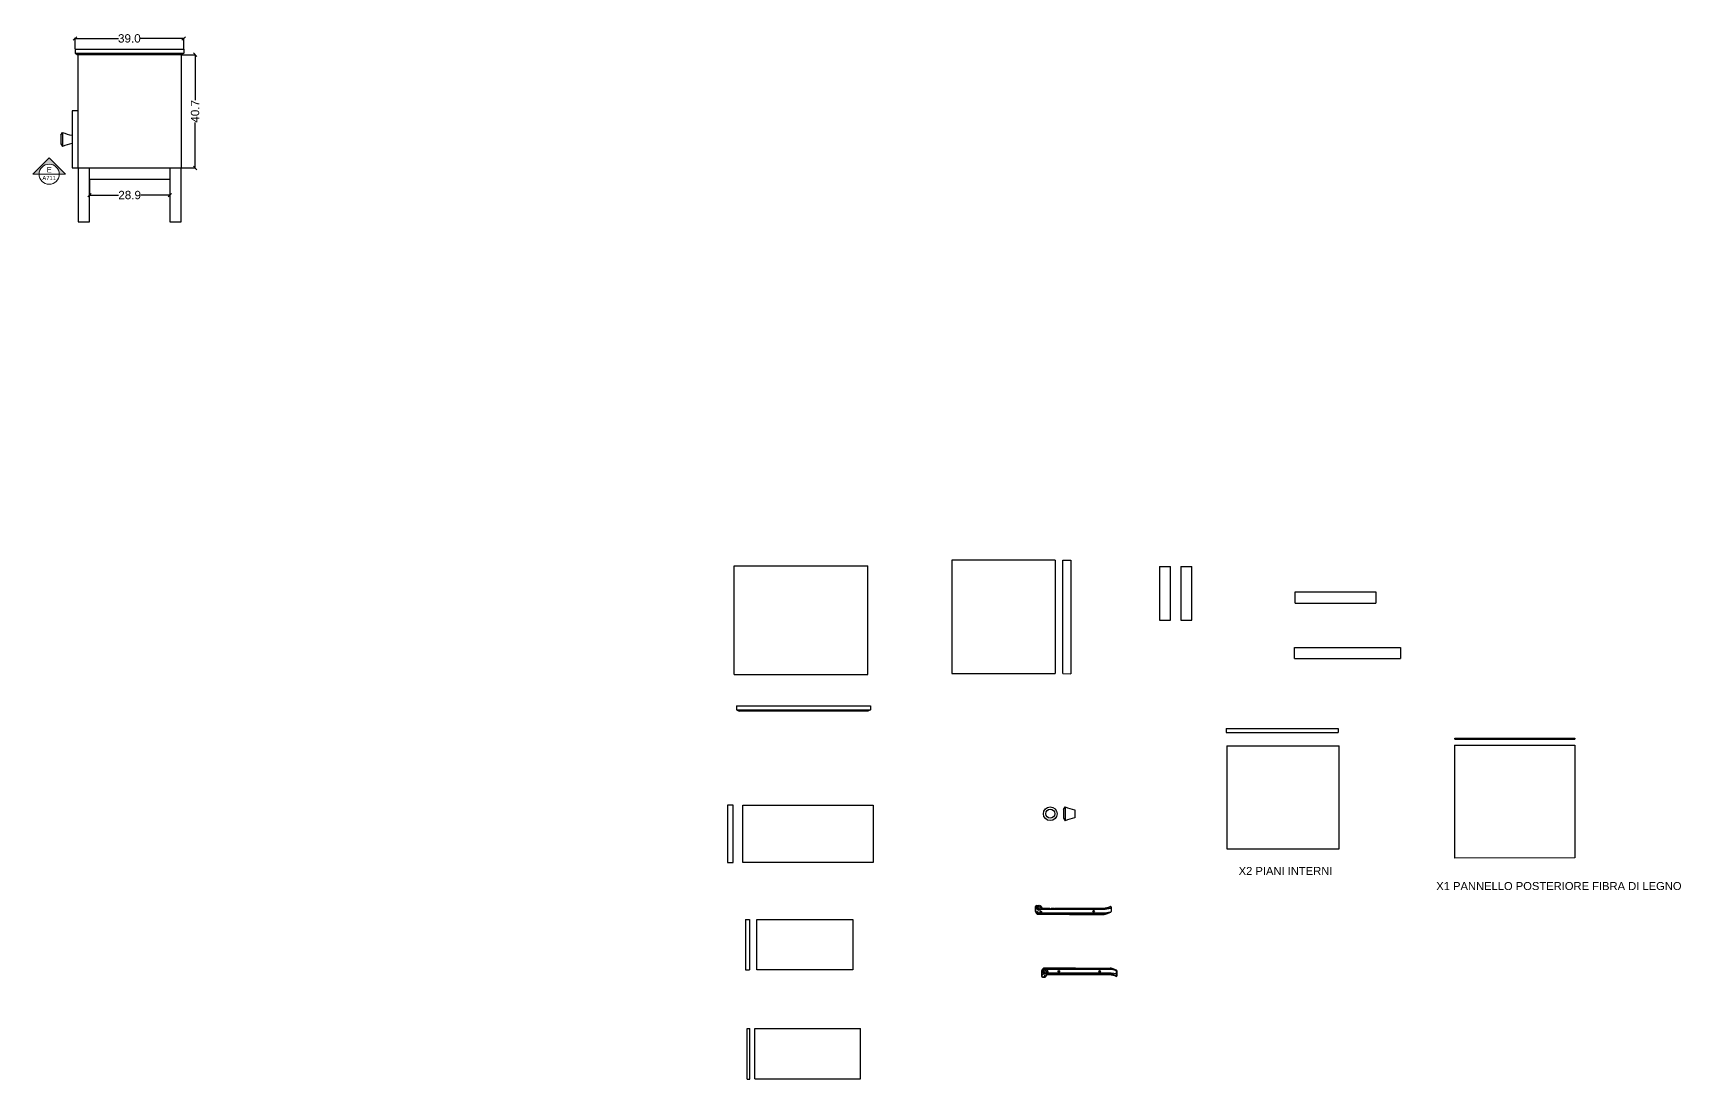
# Model space of a CAD drawing. Header units: centimetres. Extents: x -118 to 1001, y -481 to 203.
# Drawn here: x -90 to 502, y -481 to -105 of the extents above; entities that cross this region are included whole.
import ezdxf
from ezdxf.enums import TextEntityAlignment as Align

# ---------------------------------------------------------------- set-up
doc = ezdxf.new("R2010")
doc.units = ezdxf.units.CM
doc.header["$MEASUREMENT"] = 0
doc.layers.add('A-ANNO-SYMB', color=253, linetype='Continuous', lineweight=18)
for name, color, linetype in [('A-Furn', 8, 'Continuous'), ('anno', 5, 'Continuous'), ('binari', 1, 'Continuous'), ('linee di prosp', 6, 'Continuous'), ('viti e cerniere', 3, 'Continuous')]:
    doc.layers.add(name, color=color, linetype=linetype)
doc.styles.add('ARIAL', font='Arial.ttf')
doc.styles.get("Standard").update_dxf_attribs({"font": 'Arial.ttf'})
doc.dimstyles.get("Standard").update_dxf_attribs({"dimtxt": 3, "dimasz": 1.23, "dimexe": 0.18, "dimexo": 0.0625, "dimgap": 0.09, "dimtad": 0, "dimdec": 1, "dimzin": 0, "dimdsep": 46, "dimtxsty": 'Standard', "dimblk": 'OBLIQUE', "dimblk1": 'OBLIQUE', "dimblk2": 'OBLIQUE', "dimcen": 0.09, "dimadec": 0, "dimazin": 0, "dimtfac": 1, "dimtdec": 1, "dimtofl": 0, "dimtmove": 0, "dimatfit": 3, "dimldrblk": 'OBLIQUE', "dimfxl": 1, "dimtolj": 1, "dimtzin": 0, "dimarcsym": 0})

# ---------------------------------------------------------------- blocks, each defined once
blk = doc.blocks.new('SYMBOL')
at = {"layer": 'A-ANNO-SYMB', "linetype": 'Continuous', "lineweight": 20}
h = blk.add_hatch(color=256, dxfattribs=at)
h.dxf.hatch_style = 1
h.paths.add_polyline_path([(11.206, 4.948), (11.316, 4.948, -1), (11.678, 4.948), (11.788, 4.948), (11.497, 5.241)])
at = {"linetype": 'Continuous', "lineweight": 20}
blk.add_line((11.316, 4.948), (11.678, 4.948), dxfattribs=at)
at = {"layer": 'A-ANNO-SYMB', "linetype": 'Continuous', "lineweight": 20}
for p, q in [((11.206, 4.948), (11.497, 5.241)), ((11.788, 4.948), (11.497, 5.241)), ((11.316, 4.948), (11.206, 4.948)), ((11.678, 4.948), (11.788, 4.948))]:
    blk.add_line(p, q, dxfattribs=at)
blk.add_circle((11.497, 4.948), 0.181, dxfattribs=at)
for tag, p in [('TAVOLA', (11.497, 5.08)), ('SEZIONE', (11.497, 4.918))]:
    blk.add_attdef(tag, text='', height=0.1, dxfattribs=at).set_placement(p, align=Align.TOP_CENTER)
blk = doc.blocks.new('_Oblique')
at = {"color": 0, "linetype": 'ByBlock', "lineweight": -2}
blk.add_line((-0.5, -0.5), (0.5, 0.5), dxfattribs=at)
blk = doc.blocks.new('*D34')
at = {"layer": 'anno', "color": 0, "lineweight": -2, "transparency": 16777216}
for p, q in [((-74.66, -111.08), (-74.66, -107.13)), ((-74.66, -107.31), (-59.12, -107.31)), ((-35.66, -107.31), (-51.21, -107.31)), ((-35.66, -111.08), (-35.66, -107.13))]:
    blk.add_line(p, q, dxfattribs=at)
at = {"layer": 'Defpoints', "color": 0, "transparency": 16777216}
for p in [(-74.66, -111.14), (-35.66, -107.31), (-35.66, -111.14)]:
    blk.add_point(p, dxfattribs=at)
at = {"layer": 'anno', "color": 0, "lineweight": -2, "transparency": 16777216, "xscale": 1.23, "yscale": 1.23, "zscale": 1.23, "rotation": 180}
blk.add_blockref('_Oblique', (-74.66, -107.31), dxfattribs=at)
at = {"layer": 'anno', "color": 0, "lineweight": -2, "transparency": 16777216, "xscale": 1.23, "yscale": 1.23, "zscale": 1.23}
blk.add_blockref('_Oblique', (-35.66, -107.31), dxfattribs=at)
at = {"layer": 'anno', "color": 0, "transparency": 16777216, "insert": (-55.16, -107.31), "char_height": 3, "attachment_point": 5}
blk.add_mtext('\\A1;39.0', dxfattribs=at)
blk = doc.blocks.new('*D35')
at = {"layer": 'anno', "color": 0, "lineweight": -2, "transparency": 16777216}
for p, q in [((-36.56, -113.14), (-31.39, -113.14)), ((-31.57, -113.14), (-31.57, -129.44)), ((-31.57, -153.82), (-31.57, -137.52)), ((-36.56, -153.82), (-31.39, -153.82))]:
    blk.add_line(p, q, dxfattribs=at)
at = {"layer": 'Defpoints', "color": 0, "transparency": 16777216}
for p in [(-36.62, -113.14), (-36.62, -153.82), (-31.57, -153.82)]:
    blk.add_point(p, dxfattribs=at)
at = {"layer": 'anno', "color": 0, "lineweight": -2, "transparency": 16777216, "xscale": 1.23, "yscale": 1.23, "zscale": 1.23}
for p, rotation in [((-31.57, -113.14), 90), ((-31.57, -153.82), 270)]:
    blk.add_blockref('_Oblique', p, dxfattribs=dict(at, rotation=rotation))
at = {"layer": 'anno', "color": 0, "transparency": 16777216, "insert": (-31.57, -133.48), "char_height": 3, "attachment_point": 5, "rotation": 90}
blk.add_mtext('\\A1;40.7', dxfattribs=at)
blk = doc.blocks.new('*D36')
at = {"layer": 'anno', "color": 0, "lineweight": -2, "transparency": 16777216}
for p, q in [((-69.5, -157.88), (-69.5, -163.73)), ((-40.62, -157.88), (-40.62, -163.73)), ((-69.5, -163.55), (-59.08, -163.55)), ((-40.62, -163.55), (-51.04, -163.55))]:
    blk.add_line(p, q, dxfattribs=at)
at = {"layer": 'Defpoints', "color": 0, "transparency": 16777216}
for p in [(-69.5, -157.82), (-40.62, -157.82), (-40.62, -163.55)]:
    blk.add_point(p, dxfattribs=at)
at = {"layer": 'anno', "color": 0, "lineweight": -2, "transparency": 16777216, "xscale": 1.23, "yscale": 1.23, "zscale": 1.23, "rotation": 180}
blk.add_blockref('_Oblique', (-69.5, -163.55), dxfattribs=at)
at = {"layer": 'anno', "color": 0, "lineweight": -2, "transparency": 16777216, "xscale": 1.23, "yscale": 1.23, "zscale": 1.23}
blk.add_blockref('_Oblique', (-40.62, -163.55), dxfattribs=at)
at = {"layer": 'anno', "color": 0, "transparency": 16777216, "insert": (-55.06, -163.55), "char_height": 3, "attachment_point": 5}
blk.add_mtext('\\A1;28.9', dxfattribs=at)
blk = doc.blocks.new('binariocomodino')
at = {"layer": 'linee di prosp'}
for p, q in [((-0.22, 1.98), (-0.22, 0.17)), ((0.36, 2.28), (-0.09, 1.98)), ((-0.09, 1.98), (-0.09, 0.17)), ((0.68, 0.97), (-0.09, 0.52)), ((11.96, 2.84), (0.58, 2.84)), ((1, -0.06), (1.52, 0.58)), ((11.96, 2.54), (1.61, 2.54)), ((11.96, 1.27), (1.88, 1.27)), ((2.16, 0.86), (11.96, 0.86)), ((11.96, 2.98), (24.47, 2.98)), ((11.96, 2.84), (24.59, 2.84)), ((24.8, 2.54), (11.96, 2.54)), ((24.8, 1.27), (11.96, 1.27)), ((11.96, 0.86), (24.31, 0.86)), ((11.96, 0.72), (24.23, 0.72)), ((24.59, 2.84), (24.91, 2.81)), ((26.62, 2.22), (24.8, 2.54)), ((26.71, 0.94), (24.8, 1.27)), ((24.91, 2.81), (26.62, 2.22)), ((26.71, 1.99), (26.62, 2.22)), ((26.65, 0.28), (26.71, 0.33)), ((26.71, 0.33), (26.71, 1.99)), ((0.15, -0.19), (1, -0.19)), ((0.18, -0.06), (1, -0.06))]:
    blk.add_line(p, q, dxfattribs=at)
blk.add_lwpolyline([(11.96, 2.98), (0.48, 2.98)], dxfattribs=at)
for points in [[(1.16, -0.09), (1.68, 0.55, -0.245262), (2.07, 0.72), (2.07, 0.72), (11.96, 0.72)], [(24.23, 0.72, -0.127421), (26.51, 0.13, 0.641777), (26.88, 0.4), (26.88, 0.4), (26.88, 2, 0.188431), (26.74, 2.35), (26.74, 2.35), (25.13, 2.91, 0.116572), (24.47, 2.98), (24.47, 2.98)]]:
    blk.add_lwpolyline(points, format="xyb", dxfattribs=at)
for centre, radius in [((1.12, 1.77), 0.91), ((1.12, 1.77), 0.76), ((1.12, 1.77), 0.366), ((0.9, 0.26), 0.14), ((6.01, 1.89), 0.194), ((20.66, 1.86), 0.194)]:
    blk.add_circle(centre, radius, dxfattribs=at)
for centre, radius, start, end in [((0.93, 1.93), 1.14, 112.85588, 177.44078), ((0.15, 0.18), 0.364, 181.49321, 270.08078), ((0.9, 1.9), 0.992, 108.77588, 175.29191), ((0.17, 0.2), 0.256, 186.28213, 273.18933), ((2.11, 0.1), 0.764, 86.86118, 141.06498), ((24.31, -4.14), 5, 62.16984, 90), ((0.88, 0.19), 0.392, 287.18108, 315.42126)]:
    blk.add_arc(centre, radius, start, end, dxfattribs=at)

msp = doc.modelspace()

# ---------------------------------------------------------------- linework, layer by layer
at = {"layer": 'A-Furn'}
for p, q in [((-74.66, -111.14), (-74.66, -112.64)), ((-74.66, -111.14), (-35.66, -111.14)), ((-35.66, -111.14), (-35.66, -112.64)), ((-74.66, -112.64), (-73.71, -113.14)), ((-36.62, -113.14), (-73.71, -113.14)), ((-73.71, -113.14), (-73.71, -153.82)), ((-35.66, -112.64), (-36.62, -113.14)), ((-36.62, -113.14), (-36.62, -153.82)), ((-73.71, -133.32), (-75.71, -133.32)), ((-75.71, -133.32), (-75.71, -153.82)), ((-79.73, -142.01), (-79.19, -141.05)), ((-79.19, -141.05), (-79.19, -146.07)), ((-79.73, -142.01), (-79.73, -145.18)), ((-79.73, -145.18), (-79.19, -146.07)), ((-75.71, -153.82), (-73.71, -153.82)), ((-73.71, -153.82), (-36.62, -153.82)), ((-73.5, -153.82), (-73.5, -173.14)), ((-69.5, -173.14), (-69.5, -153.82)), ((-69.5, -157.82), (-40.62, -157.82)), ((-40.62, -153.82), (-40.62, -173.14)), ((-36.62, -173.14), (-36.62, -153.82)), ((-73.5, -173.14), (-69.5, -173.14)), ((-40.62, -173.14), (-36.62, -173.14)), ((277.14, -294.66), (240.06, -294.66)), ((240.06, -294.66), (240.06, -335.34)), ((277.14, -294.66), (277.14, -335.34)), ((279.87, -294.62), (282.77, -294.62)), ((161.97, -335.67), (161.97, -296.67)), ((161.97, -296.67), (209.97, -296.67)), ((209.97, -335.67), (209.97, -296.67)), ((314.57, -296.9), (314.57, -316.22)), ((314.57, -296.9), (318.57, -296.9)), ((318.57, -316.22), (318.57, -296.9)), ((322.22, -296.9), (322.22, -316.22)), ((322.22, -296.9), (326.22, -296.9)), ((326.22, -316.22), (326.22, -296.9)), ((363.36, -310.02), (363.36, -306.02)), ((363.36, -306.02), (392.28, -306.02)), ((392.28, -306.02), (392.24, -310.02)), ((363.36, -310.02), (392.24, -310.02)), ((314.57, -316.22), (318.57, -316.22)), ((322.22, -316.22), (326.22, -316.22)), ((363.05, -329.96), (363.05, -325.96)), ((363.05, -325.96), (401.1, -325.96)), ((363.05, -329.96), (401.14, -329.96)), ((401.1, -325.96), (401.14, -329.96)), ((161.97, -335.67), (209.97, -335.67)), ((240.06, -335.34), (277.14, -335.34)), ((279.87, -335.34), (282.77, -335.42)), ((162.82, -346.88), (210.82, -346.88)), ((162.82, -346.88), (162.82, -348.38)), ((162.82, -348.38), (163.78, -348.88)), ((209.86, -348.88), (163.78, -348.88)), ((210.82, -348.38), (209.86, -348.88)), ((210.82, -346.88), (210.82, -348.38)), ((338.5, -355.05), (378.79, -355.05)), ((338.5, -355.05), (338.5, -356.55)), ((338.5, -356.55), (378.79, -356.55)), ((378.79, -355.05), (378.79, -356.55)), ((420.56, -358.91), (420.56, -358.53)), ((420.56, -358.53), (463.74, -358.53)), ((420.56, -358.91), (463.74, -358.91)), ((463.74, -358.53), (463.74, -358.91)), ((338.83, -361.25), (338.83, -398.33)), ((338.83, -361.25), (379.13, -361.25)), ((379.13, -398.33), (379.13, -361.25)), ((420.49, -361), (420.49, -401.68)), ((420.49, -361), (463.66, -361)), ((463.66, -361), (463.66, -401.5)), ((159.58, -382.62), (159.58, -403.12)), ((161.58, -382.62), (159.58, -382.62)), ((161.58, -403.12), (161.58, -382.62)), ((280.18, -384.15), (280.71, -383.19)), ((280.18, -384.15), (280.18, -387.32)), ((280.71, -383.19), (280.71, -388.21)), ((284.2, -384.23), (284.2, -387.16)), ((280.18, -387.32), (280.71, -388.21)), ((338.83, -398.33), (379.13, -398.33)), ((463.66, -401.5), (420.49, -401.68)), ((159.58, -403.12), (161.58, -403.12)), ((165.99, -423.6), (167.49, -423.6)), ((165.99, -423.6), (165.99, -441.75)), ((167.49, -423.6), (167.49, -441.75)), ((170.11, -423.6), (204.54, -423.6)), ((170.11, -441.75), (170.11, -423.6)), ((204.54, -423.6), (204.54, -441.75)), ((165.99, -441.75), (167.49, -441.75)), ((204.54, -441.75), (170.11, -441.75)), ((166.55, -480.93), (166.55, -462.78)), ((166.55, -462.78), (167.55, -462.78)), ((167.55, -480.93), (167.55, -462.78)), ((169.33, -480.87), (169.33, -462.72)), ((169.33, -462.72), (207.32, -462.72)), ((207.32, -480.87), (207.32, -462.72)), ((166.55, -480.93), (167.55, -480.93)), ((169.33, -480.87), (207.32, -480.87))]:
    msp.add_line(p, q, dxfattribs=at)
for points in [[(279.87, -335.34), (279.87, -294.62)], [(282.77, -294.62), (282.77, -335.42)]]:
    msp.add_lwpolyline(points, dxfattribs=at)
msp.add_lwpolyline([(165.03, -382.62), (211.86, -382.62), (211.86, -403.12), (165.03, -403.12)], close=True, dxfattribs=at)
for radius in [2.47, 1.59]:
    msp.add_circle((275.39, -385.65), radius, dxfattribs=at)
for centre, start, end in [((-72.95, -126.56), 246.67188, 259.93688), ((-72.95, -160.56), 100.06312, 113.32812), ((286.96, -368.7), 246.67188, 259.93688), ((286.96, -402.69), 100.06312, 113.32812)]:
    msp.add_arc(centre, 15.77, start, end, dxfattribs=at)
at = {"layer": 'binari'}
msp.add_line((-73.71, -153.82), (-73.5, -153.82), dxfattribs=at)
at = {"layer": 'linee di prosp'}
for p, q in [((-74.66, -112.64), (-35.66, -112.64)), ((162.82, -348.38), (210.82, -348.38)), ((270.11, -420.8), (270.11, -418.98)), ((270.24, -420.8), (270.24, -418.98)), ((270.53, -419.51), (270.24, -419.33)), ((270.47, -418.63), (271.06, -418.63)), ((270.51, -418.75), (270.86, -418.75)), ((272.48, -419.68), (275.32, -419.68)), ((275.15, -419.54), (275.53, -419.85)), ((275.53, -419.85), (275.89, -419.54)), ((275.72, -419.68), (276.68, -419.68)), ((276.54, -419.54), (276.82, -419.83)), ((276.82, -419.83), (277.09, -419.54)), ((276.96, -419.68), (282.29, -419.68)), ((282.29, -419.54), (294.56, -419.54)), ((282.29, -419.68), (294.64, -419.68)), ((297.04, -419.75), (295.13, -420.09)), ((270.68, -421.09), (270.24, -420.8)), ((282.29, -421.65), (270.91, -421.65)), ((282.29, -421.35), (271.93, -421.35)), ((282.29, -420.09), (272.1, -420.09)), ((295.13, -420.09), (282.29, -420.09)), ((295.13, -421.35), (282.29, -421.35)), ((282.29, -421.65), (294.91, -421.65)), ((282.29, -421.8), (294.8, -421.8)), ((294.91, -421.65), (295.23, -421.63)), ((296.95, -421.03), (295.13, -421.35)), ((295.23, -421.63), (296.95, -421.03))]:
    msp.add_line(p, q, dxfattribs=at)
for points in [[(272.35, -419.54, 0.025387), (272.39, -419.54), (272.39, -419.54), (275.15, -419.54)], [(294.56, -419.54, 0.127421), (296.84, -418.94, -0.641777), (297.2, -419.21), (297.2, -419.21), (297.2, -420.82, -0.188431), (297.07, -421.16), (297.07, -421.16), (295.45, -421.73, -0.116572), (294.8, -421.8), (294.8, -421.8)]]:
    msp.add_lwpolyline(points, format="xyb", dxfattribs=at)
for points in [[(275.88, -419.54), (276.54, -419.54)], [(277.09, -419.54), (282.29, -419.54)], [(282.29, -421.8), (270.81, -421.8)]]:
    msp.add_lwpolyline(points, dxfattribs=at)
for centre, radius in [((271.44, -419.46), 0.91), ((271.44, -419.46), 0.76), ((271.44, -419.46), 0.366), ((270.79, -420.93), 0.14)]:
    msp.add_circle(centre, radius, dxfattribs=at)
for centre, radius, start, end in [((270.47, -418.99), 0.364, 89.91922, 178.50679), ((270.49, -419.01), 0.256, 86.81067, 173.71787), ((272.44, -418.91), 0.764, 261.38693, 273.13882), ((294.64, -414.68), 5, 270, 297.83016), ((271.25, -420.74), 1.14, 182.55922, 247.14412), ((271.23, -420.71), 0.992, 184.70809, 251.22412), ((272.08, -417.53), 3.83, 248.60607, 267.78727)]:
    msp.add_arc(centre, radius, start, end, dxfattribs=at)
at = {"layer": 'viti e cerniere'}
for p, q in [((271.97, -420.94), (271.82, -420.94)), ((271.82, -420.94), (271.82, -421.04)), ((271.82, -421.04), (271.97, -421.04)), ((272.07, -420.79), (271.97, -420.79)), ((271.97, -420.79), (271.97, -420.94)), ((271.97, -421.04), (272.07, -420.94)), ((271.97, -420.94), (272.07, -421.04)), ((271.97, -421.04), (271.97, -421.19)), ((271.97, -421.19), (272.07, -421.19)), ((272.07, -420.94), (272.07, -420.79)), ((272.22, -420.94), (272.07, -420.94)), ((272.07, -421.19), (272.07, -421.04)), ((272.07, -421.04), (272.22, -421.04)), ((272.22, -421.04), (272.22, -420.94)), ((290.93, -420.62), (290.78, -420.62)), ((290.78, -420.62), (290.78, -420.72)), ((290.78, -420.72), (290.93, -420.72)), ((291.03, -420.47), (290.93, -420.47)), ((290.93, -420.47), (290.93, -420.62)), ((290.93, -420.72), (291.03, -420.62)), ((290.93, -420.62), (291.03, -420.72)), ((290.93, -420.72), (290.93, -420.87)), ((290.93, -420.87), (291.03, -420.87)), ((291.03, -420.62), (291.03, -420.47)), ((291.18, -420.62), (291.03, -420.62)), ((291.03, -420.87), (291.03, -420.72)), ((291.03, -420.72), (291.18, -420.72)), ((291.18, -420.72), (291.18, -420.62)), ((278.27, -442.33), (278.27, -442.23)), ((278.27, -442.23), (278.41, -442.23)), ((278.41, -442.33), (278.27, -442.33)), ((278.41, -442.08), (278.51, -442.08)), ((278.41, -442.23), (278.41, -442.08)), ((278.41, -442.23), (278.51, -442.33)), ((278.41, -442.33), (278.51, -442.23)), ((278.41, -442.48), (278.41, -442.33)), ((278.51, -442.48), (278.41, -442.48)), ((278.51, -442.08), (278.51, -442.23)), ((278.51, -442.23), (278.67, -442.23)), ((278.51, -442.33), (278.51, -442.48)), ((278.67, -442.33), (278.51, -442.33)), ((278.67, -442.23), (278.67, -442.33)), ((292.92, -442.35), (292.92, -442.25)), ((292.92, -442.25), (293.07, -442.25)), ((293.07, -442.35), (292.92, -442.35)), ((293.07, -442.1), (293.17, -442.1)), ((293.07, -442.25), (293.07, -442.1)), ((293.07, -442.25), (293.17, -442.35)), ((293.07, -442.35), (293.17, -442.25)), ((293.07, -442.5), (293.07, -442.35)), ((293.17, -442.5), (293.07, -442.5)), ((293.17, -442.1), (293.17, -442.25)), ((293.17, -442.25), (293.32, -442.25)), ((293.17, -442.35), (293.17, -442.5)), ((293.32, -442.35), (293.17, -442.35)), ((293.32, -442.25), (293.32, -442.35))]:
    msp.add_line(p, q, dxfattribs=at)
for centre in [(272.02, -420.99), (290.98, -420.67), (278.46, -442.28), (293.12, -442.3)]:
    msp.add_circle(centre, 0.288, dxfattribs=at)

# ---------------------------------------------------------------- block references
at = {"layer": 'A-ANNO-SYMB', "linetype": 'Continuous', "lineweight": 20}
ref = msp.add_blockref('SYMBOL', (-313.89, -255.03), dxfattribs=dict(at, xscale=20, yscale=20, zscale=20))
ref.add_attrib('SEZIONE', 'E', dxfattribs={"layer": '0', "linetype": 'Continuous', "lineweight": 20, "height": 2, "style": 'ARIAL'}).set_placement((-83.95, -153.43), align=Align.TOP_CENTER)
ref.add_attrib('TAVOLA', 'A711', dxfattribs={"layer": '0', "linetype": 'Continuous', "lineweight": 20, "height": 1.5, "style": 'ARIAL'}).set_placement((-83.95, -156.66), align=Align.TOP_CENTER)
at = {"layer": 'linee di prosp'}
msp.add_blockref('binariocomodino', (272.47, -444.15), dxfattribs=at)

# ---------------------------------------------------------------- texts
at = {"layer": 'anno'}
for s, p in [('X2 PIANI INTERNI ', (343.02, -407.65)), ('X1 PANNELLO POSTERIORE FIBRA DI LEGNO', (413.95, -413.07))]:
    msp.add_text(s, height=2.8717, dxfattribs=at).set_placement(p)

# ---------------------------------------------------------------- dimensions: what is measured, and where the dimension line sits
for base, p1, p2, picture, middle in [((-35.66, -107.31), (-74.66, -111.14), (-35.66, -111.14), '*D34', (-55.16, -107.31)), ((-40.62, -163.55), (-69.5, -157.82), (-40.62, -157.82), '*D36', (-55.06, -163.55))]:
    dim = msp.add_linear_dim(base=base, p1=p1, p2=p2, dimstyle='Standard', dxfattribs=at)
    dim.commit()
    dim.dimension.update_dxf_attribs({"geometry": picture, "text_midpoint": middle})
dim = msp.add_linear_dim(base=(-31.57, -153.82), p1=(-36.62, -113.14), p2=(-36.62, -153.82), angle=90, dimstyle='Standard', dxfattribs=at)
dim.commit()
dim.dimension.update_dxf_attribs({"geometry": '*D35', "text_midpoint": (-31.57, -133.48)})

doc.saveas('drawing.dxf')
